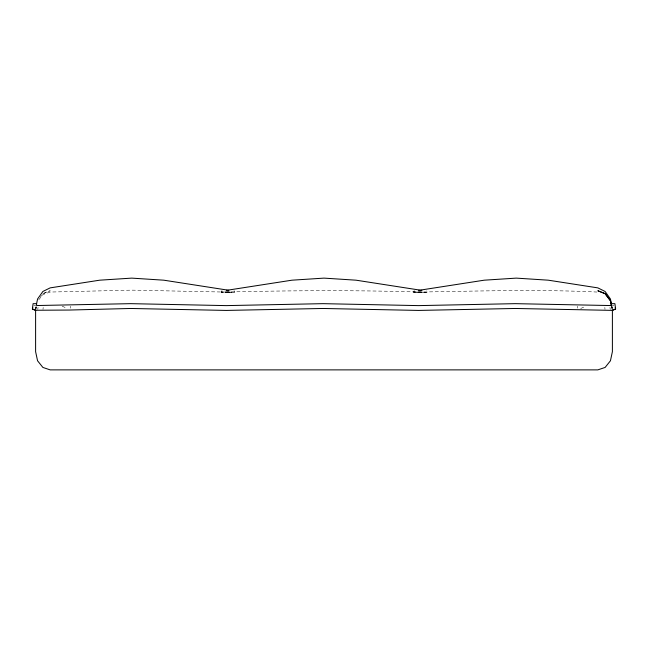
<?xml version="1.0" encoding="UTF-8"?>
<svg xmlns="http://www.w3.org/2000/svg" width="648" height="648" viewBox="0 0 648 648"><rect width="100%" height="100%" fill="white"/><g stroke="black" fill="none" stroke-linecap="round" stroke-linejoin="round"><path stroke-width="0.49" stroke-dasharray="3.24 2.43" d="M577.344 308.148L577.384 306.229M42.987 309.38L43.181 307.452M37.73 309.38L38.078 307.452M35.608 310.424L36.385 306.577M35.996 308.594L36.385 306.771M40.516 296.889L41.707 295.318M38.742 299.797L42.89 294.565L50.171 292.046L131.738 290.142L234.787 292.272L234.033 290.685M221.997 290.563L221.219 292.127L234.787 292.272M414.258 290.563L413.481 292.127L427.048 292.272L426.295 290.685M580.721 308.505L585.849 306.156M42.89 293.747L50.171 290.758L42.89 293.584M222.515 292.102L221.219 292.127L230.097 292.159L221.535 292.127C288.49 290.515 355.404 289.94 422.358 292.159L427.048 292.272M413.951 292.127L422.358 292.159L413.797 292.127M414.777 292.102L413.635 292.127C474.725 291.244 535.783 289.121 596.857 292.037M33.963 305.629L35.713 305.621M612.287 305.621L614.037 305.629M422.358 292.159L418.163 292.11M62.151 306.156L67.279 308.505M611.615 306.771L612.004 308.594M611.615 306.577L612.392 310.424M609.922 307.452L610.27 309.38M604.819 307.452L605.013 309.38M70.616 306.229L70.656 308.148M35.996 306.545L35.608 308.472L35.996 306.577M230.097 292.159L225.901 292.11L230.097 292.159M612.392 308.472L612.004 306.577L612.392 308.472"/><path stroke-width="0.97" d="M35.608 310.424L32.4 309.047L32.748 307.338M36.385 304.682L37.56 299.003L42.89 291.462L50.171 287.874L99.695 280.187L131.738 278.122L163.782 280.187L227.869 290.142L291.956 280.187L324 278.122L356.044 280.187L420.131 290.142L484.218 280.187L516.262 278.122L548.305 280.187L597.829 287.874L605.111 291.462L610.44 299.003L611.615 304.682M612.392 310.424L615.6 309.047L614.903 303.677L611.42 303.661L611.42 305.475L609.574 305.532L515.265 303.661L418.551 305.613L323.004 303.661L226.29 305.613L130.742 303.661L38.426 305.5L36.58 305.443L36.58 303.661L33.097 303.677L32.4 309.047M615.6 308.885L612.392 310.287L610.44 310.343L515.265 308.472L418.551 310.424L323.004 308.472L226.29 310.424L130.742 308.472L69.247 310.052L35.608 310.254M418.649 290.312L421.897 290.344M226.387 290.312L228.825 290.336M32.4 308.885L35.608 310.287M611.615 306.439L610.44 300.672L605.111 293.584L597.829 290.758L605.111 293.747L610.44 300.818L611.42 305.556M615.252 307.338L615.6 309.047M612.392 310.052L612.392 351.678L610.44 360.774L605.111 367.44L597.829 369.878L50.171 369.878L42.89 367.44L37.56 360.774L35.608 351.678L35.608 310.052"/></g></svg>
